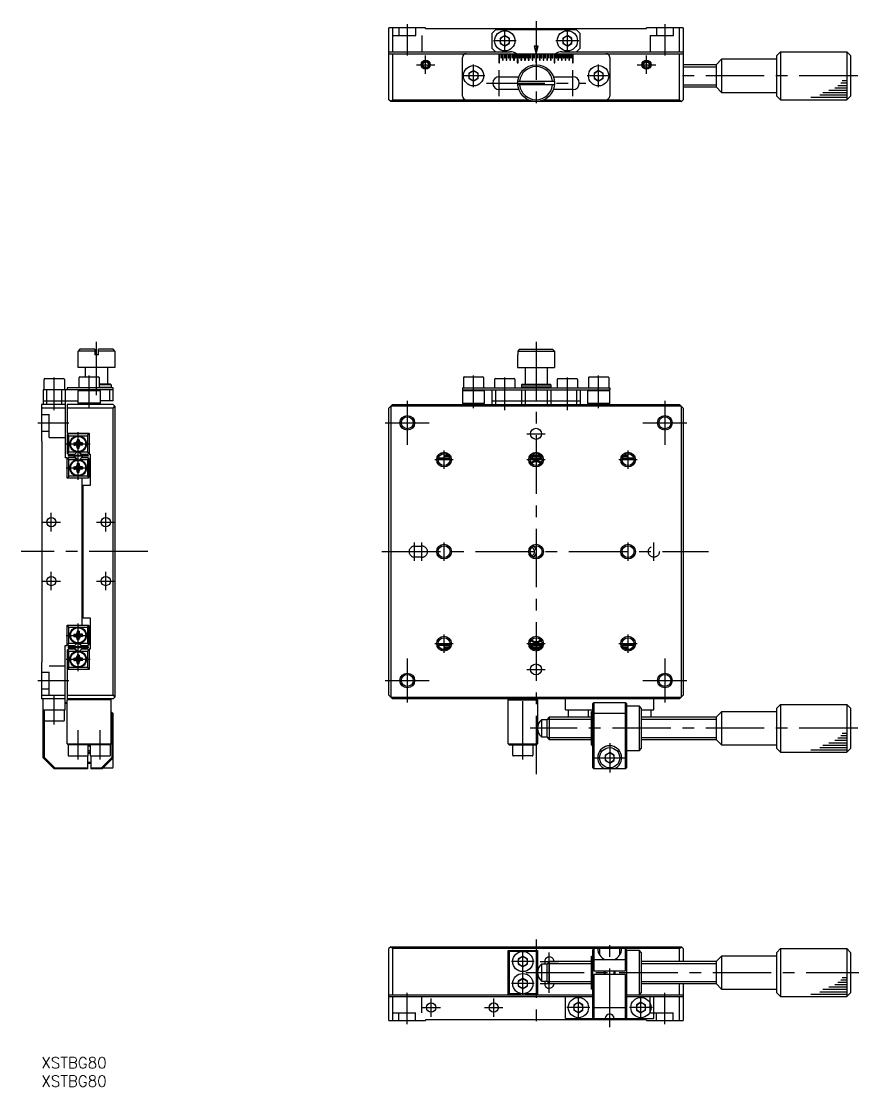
# Model space of a CAD drawing. Extents: x -5 to 456, y -8 to 281.
# Drawn here: x -5.4 to 222.1, y -8 to 281.4 of the extents above; entities that cross this region are included whole.
import ezdxf

# ---------------------------------------------------------------- set-up
doc = ezdxf.new("R2010")
doc.units = 0
doc.header["$LTSCALE"] = 0.5
doc.linetypes.add('CENTER', pattern=[50.8, 31.75, -6.35, 6.35, -6.35])
doc.linetypes.add('DASHED', pattern=[19.05, 12.7, -6.35])
for name, color, linetype in [('MSM_CENTER', 1, 'CENTER'), ('MSM_CONTINUOUS', 7, 'CONTINUOUS'), ('MSM_DASHED', 4, 'DASHED'), ('MSM_NARROW', 5, 'CONTINUOUS'), ('MSM_PART_NUMBER', 7, 'CONTINUOUS')]:
    doc.layers.add(name, color=color, linetype=linetype)
doc.styles.get("Standard").update_dxf_attribs({"font": 'txt.shx', "height": 3, "bigfont": 'bigfont.shx'})

# ---------------------------------------------------------------- blocks, each defined once
blk = doc.blocks.new('*U4')
at = {"layer": 'MSM_PART_NUMBER'}
blk.add_text('XSTBG80', height=3, dxfattribs=at).set_placement((0, -3))
blk = doc.blocks.new('*U5')
at = {"layer": 'MSM_PART_NUMBER'}
blk.add_text('XSTBG80', height=3, dxfattribs=at).set_placement((0, -8))

msp = doc.modelspace()

# ---------------------------------------------------------------- linework, layer by layer
at = {"layer": 'MSM_CENTER'}
for p, q in [((134.41, 281.44), (134.41, 257.64)), ((99.41, 280.64), (99.41, 272.14)), ((125.91, 273.04), (125.91, 279.24)), ((142.91, 273.04), (142.91, 279.24)), ((169.41, 280.64), (169.41, 272.14)), ((129.01, 276.14), (122.81, 276.14)), ((146.01, 276.14), (139.81, 276.14)), ((104.41, 267.14), (104.41, 272.14)), ((164.41, 267.14), (164.41, 272.14)), ((101.91, 269.64), (106.91, 269.64)), ((117.41, 263.54), (117.41, 269.74)), ((151.41, 263.54), (151.41, 269.74)), ((161.91, 269.64), (166.91, 269.64)), ((120.51, 266.64), (114.31, 266.64)), ((124.41, 261.14), (124.41, 268.14)), ((144.41, 261.14), (144.41, 268.14)), ((154.51, 266.64), (148.31, 266.64)), ((221.81, 266.64), (172.41, 266.64)), ((120.91, 264.64), (147.91, 264.64)), ((15, 179.86), (15, 194.36)), ((134.41, 194.36), (134.41, 76.36)), ((3.5, 175.83), (3.5, 184.71)), ((13, 176.33), (13, 185.21)), ((117.41, 176.33), (117.41, 185.21)), ((125.91, 175.83), (125.91, 184.71)), ((142.91, 175.83), (142.91, 184.71)), ((151.41, 176.33), (151.41, 185.21)), ((99.41, 178.36), (99.41, 166.36)), ((169.41, 178.36), (169.41, 166.36)), ((-1, 172.36), (7.5, 172.36)), ((93.41, 172.36), (105.41, 172.36)), ((163.41, 172.36), (175.41, 172.36)), ((10, 156.86), (10, 169.86)), ((131.91, 169.36), (136.91, 169.36)), ((6.75, 166.61), (13.25, 166.61)), ((106.91, 162.36), (111.91, 162.36)), ((109.41, 159.86), (109.41, 164.86)), ((131.91, 162.36), (136.91, 162.36)), ((156.91, 162.36), (161.91, 162.36)), ((159.41, 159.86), (159.41, 164.86)), ((6.75, 160.11), (13.25, 160.11)), ((2.7, 142.86), (2.7, 147.86)), ((17.5, 142.86), (17.5, 147.86)), ((0.2, 145.36), (5.2, 145.36)), ((15, 145.36), (20, 145.36)), ((101.41, 134.86), (101.41, 139.86)), ((103.41, 134.86), (103.41, 139.86)), ((109.41, 134.86), (109.41, 139.86)), ((159.41, 134.86), (159.41, 139.86)), ((166.41, 134.86), (166.41, 139.86)), ((28.9, 137.36), (-5.45, 137.36)), ((92.55, 137.36), (181.26, 137.36)), ((2.7, 126.86), (2.7, 131.86)), ((17.5, 126.86), (17.5, 131.86)), ((0.2, 129.36), (5.2, 129.36)), ((15, 129.36), (20, 129.36)), ((10, 104.86), (10, 117.86)), ((6.75, 114.61), (13.25, 114.61)), ((109.41, 109.86), (109.41, 114.86)), ((159.41, 109.86), (159.41, 114.86)), ((106.91, 112.36), (111.91, 112.36)), ((131.91, 112.36), (136.91, 112.36)), ((156.91, 112.36), (161.91, 112.36)), ((6.75, 108.11), (13.25, 108.11)), ((99.41, 108.36), (99.41, 96.36)), ((169.41, 108.36), (169.41, 96.36)), ((131.91, 105.36), (136.91, 105.36)), ((-1, 102.36), (7.5, 102.36)), ((93.41, 102.36), (105.41, 102.36)), ((163.41, 102.36), (175.41, 102.36)), ((3.5, 90.36), (3.5, 98.36)), ((130.81, 80.86), (130.81, 98.36)), ((10, 80.86), (10, 88.86)), ((16, 80.86), (16, 88.86)), ((221.81, 89.36), (132.81, 89.36)), ((154.41, 85.36), (154.41, 77.36)), ((150.41, 81.36), (158.41, 81.36)), ((134.41, 32), (134.41, 8.2)), ((154.41, 8.2), (154.41, 32)), ((130.81, 16.9), (130.81, 29.1)), ((138.01, 17.5), (138.01, 28.5)), ((133.91, 26), (127.71, 26)), ((135.51, 26), (140.51, 26)), ((131.62, 23), (222.07, 23)), ((99.41, 9), (99.41, 17.5)), ((133.91, 20), (127.71, 20)), ((135.51, 20), (140.51, 20)), ((169.41, 9), (169.41, 17.5)), ((105.91, 11), (105.91, 16)), ((122.91, 11), (122.91, 16)), ((145.91, 10.4), (145.91, 16.6)), ((162.91, 10.4), (162.91, 16.6)), ((103.41, 13.5), (108.41, 13.5)), ((120.41, 13.5), (125.41, 13.5)), ((149.01, 13.5), (142.81, 13.5)), ((166.01, 13.5), (159.81, 13.5))]:
    msp.add_line(p, q, dxfattribs=at)
at = {"layer": 'MSM_CONTINUOUS'}
for p, q in [((104.41, 279.64), (94.41, 279.64)), ((94.41, 260.14), (94.41, 279.64)), ((95.41, 279.64), (95.41, 273.14)), ((104.41, 279.44), (104.41, 279.64)), ((104.41, 279.44), (164.41, 279.44)), ((123.41, 279.14), (122.41, 278.14)), ((122.41, 278.14), (122.41, 274.14)), ((145.41, 279.14), (123.41, 279.14)), ((146.41, 278.14), (145.41, 279.14)), ((146.41, 274.14), (146.41, 278.14)), ((164.41, 279.44), (164.41, 279.64)), ((174.41, 279.64), (164.41, 279.64)), ((173.41, 273.14), (173.41, 279.64)), ((174.41, 279.64), (174.41, 260.14)), ((125.91, 277.58), (124.66, 276.86)), ((124.66, 276.86), (124.66, 275.41)), ((124.66, 275.41), (125.91, 274.69)), ((127.16, 276.86), (125.91, 277.58)), ((125.91, 274.69), (127.16, 275.41)), ((127.16, 275.41), (127.16, 276.86)), ((142.91, 277.58), (141.66, 276.86)), ((141.66, 276.86), (141.66, 275.41)), ((141.66, 275.41), (142.91, 274.69)), ((144.16, 276.86), (142.91, 277.58)), ((142.91, 274.69), (144.16, 275.41)), ((144.16, 275.41), (144.16, 276.86)), ((94.41, 273.14), (127.41, 273.14)), ((94.41, 272.64), (174.41, 272.64)), ((95.41, 272.64), (95.41, 260.14)), ((122.41, 274.14), (123.41, 273.14)), ((124.31, 272.64), (124.31, 270.14)), ((124.51, 270.14), (124.51, 272.64)), ((124.81, 272.64), (124.81, 271.54)), ((125.01, 271.54), (125.01, 272.64)), ((125.31, 272.64), (125.31, 270.84)), ((125.51, 270.84), (125.51, 272.64)), ((125.81, 272.64), (125.81, 271.54)), ((126.01, 271.54), (126.01, 272.64)), ((126.31, 272.64), (126.31, 270.84)), ((126.51, 270.84), (126.51, 272.64)), ((126.81, 272.64), (126.81, 271.54)), ((127.01, 271.54), (127.01, 272.64)), ((127.31, 272.64), (127.31, 270.84)), ((127.51, 270.84), (127.51, 272.64)), ((127.81, 272.64), (127.81, 271.54)), ((128.01, 271.54), (128.01, 272.64)), ((128.31, 272.64), (128.31, 270.84)), ((128.51, 270.84), (128.51, 272.64)), ((128.81, 272.64), (128.81, 271.54)), ((129.01, 271.54), (129.01, 272.64)), ((129.31, 272.64), (129.31, 270.14)), ((129.51, 270.14), (129.51, 272.64)), ((129.81, 272.64), (129.81, 271.54)), ((130.01, 271.54), (130.01, 272.64)), ((130.31, 272.64), (130.31, 270.84)), ((130.51, 270.84), (130.51, 272.64)), ((130.81, 272.64), (130.81, 271.54)), ((131.01, 271.54), (131.01, 272.64)), ((131.31, 272.64), (131.31, 270.84)), ((131.51, 270.84), (131.51, 272.64)), ((131.81, 272.64), (131.81, 271.54)), ((132.01, 271.54), (132.01, 272.64)), ((132.31, 272.64), (132.31, 270.84)), ((132.51, 270.84), (132.51, 272.64)), ((132.81, 272.64), (132.81, 271.54)), ((133.01, 271.54), (133.01, 272.64)), ((133.31, 272.64), (133.31, 270.84)), ((133.51, 270.84), (133.51, 272.64)), ((133.81, 272.64), (133.81, 271.54)), ((134.95, 274.64), (133.87, 274.64)), ((133.87, 274.64), (134.41, 272.64)), ((134.01, 271.54), (134.01, 272.64)), ((134.31, 272.64), (134.31, 270.14)), ((134.41, 272.64), (134.95, 274.64)), ((134.51, 270.14), (134.51, 272.64)), ((134.81, 272.64), (134.81, 271.54)), ((135.01, 271.54), (135.01, 272.64)), ((135.31, 272.64), (135.31, 270.84)), ((135.51, 270.84), (135.51, 272.64)), ((135.81, 272.64), (135.81, 271.54)), ((136.01, 271.54), (136.01, 272.64)), ((136.31, 272.64), (136.31, 270.84)), ((136.51, 270.84), (136.51, 272.64)), ((136.81, 272.64), (136.81, 271.54)), ((137.01, 271.54), (137.01, 272.64)), ((137.31, 272.64), (137.31, 270.84)), ((137.51, 270.84), (137.51, 272.64)), ((137.81, 272.64), (137.81, 271.54)), ((138.01, 271.54), (138.01, 272.64)), ((138.31, 272.64), (138.31, 270.84)), ((138.51, 270.84), (138.51, 272.64)), ((138.81, 272.64), (138.81, 271.54)), ((139.01, 271.54), (139.01, 272.64)), ((139.31, 272.64), (139.31, 270.14)), ((139.51, 270.14), (139.51, 272.64)), ((139.81, 272.64), (139.81, 271.54)), ((140.01, 271.54), (140.01, 272.64)), ((140.31, 272.64), (140.31, 270.84)), ((140.51, 270.84), (140.51, 272.64)), ((140.81, 272.64), (140.81, 271.54)), ((141.01, 271.54), (141.01, 272.64)), ((141.31, 272.64), (141.31, 270.84)), ((141.41, 273.14), (174.41, 273.14)), ((141.51, 270.84), (141.51, 272.64)), ((141.81, 272.64), (141.81, 271.54)), ((142.01, 271.54), (142.01, 272.64)), ((142.31, 272.64), (142.31, 270.84)), ((142.51, 270.84), (142.51, 272.64)), ((142.81, 272.64), (142.81, 271.54)), ((143.01, 271.54), (143.01, 272.64)), ((143.31, 272.64), (143.31, 270.84)), ((143.51, 270.84), (143.51, 272.64)), ((143.81, 272.64), (143.81, 271.54)), ((144.01, 271.54), (144.01, 272.64)), ((144.31, 272.64), (144.31, 270.14)), ((144.51, 270.14), (144.51, 272.64)), ((145.41, 273.14), (146.41, 274.14)), ((173.41, 260.14), (173.41, 272.64)), ((199.81, 272.14), (200.81, 273.14)), ((199.81, 261.14), (199.81, 272.14)), ((200.81, 273.14), (218.81, 273.14)), ((200.81, 273.14), (200.81, 260.14)), ((218.81, 273.14), (219.81, 272.14)), ((218.81, 273.14), (218.81, 260.14)), ((219.81, 272.14), (219.81, 261.14)), ((103.66, 270.07), (104.41, 270.5)), ((103.66, 269.2), (103.66, 270.07)), ((104.41, 268.77), (103.66, 269.2)), ((104.41, 270.5), (105.16, 270.07)), ((105.16, 269.2), (104.41, 268.77)), ((105.16, 270.07), (105.16, 269.2)), ((114.41, 261.14), (114.41, 271.64)), ((124.31, 270.14), (124.51, 270.14)), ((124.81, 271.54), (125.01, 271.54)), ((125.31, 270.84), (125.51, 270.84)), ((125.81, 271.54), (126.01, 271.54)), ((126.31, 270.84), (126.51, 270.84)), ((126.81, 271.54), (127.01, 271.54)), ((127.31, 270.84), (127.51, 270.84)), ((127.81, 271.54), (128.01, 271.54)), ((128.31, 270.84), (128.51, 270.84)), ((128.81, 271.54), (129.01, 271.54)), ((129.31, 270.14), (129.51, 270.14)), ((129.81, 271.54), (130.01, 271.54)), ((130.31, 270.84), (130.51, 270.84)), ((130.81, 271.54), (131.01, 271.54)), ((131.31, 270.84), (131.51, 270.84)), ((131.81, 271.54), (132.01, 271.54)), ((132.31, 270.84), (132.51, 270.84)), ((132.81, 271.54), (133.01, 271.54)), ((133.31, 270.84), (133.51, 270.84)), ((133.81, 271.54), (134.01, 271.54)), ((134.31, 270.14), (134.51, 270.14)), ((134.81, 271.54), (135.01, 271.54)), ((135.31, 270.84), (135.51, 270.84)), ((135.81, 271.54), (136.01, 271.54)), ((136.31, 270.84), (136.51, 270.84)), ((136.81, 271.54), (137.01, 271.54)), ((137.31, 270.84), (137.51, 270.84)), ((137.81, 271.54), (138.01, 271.54)), ((138.31, 270.84), (138.51, 270.84)), ((138.81, 271.54), (139.01, 271.54)), ((139.31, 270.14), (139.51, 270.14)), ((139.81, 271.54), (140.01, 271.54)), ((140.31, 270.84), (140.51, 270.84)), ((140.81, 271.54), (141.01, 271.54)), ((141.31, 270.84), (141.51, 270.84)), ((141.81, 271.54), (142.01, 271.54)), ((142.31, 270.84), (142.51, 270.84)), ((142.81, 271.54), (143.01, 271.54)), ((143.31, 270.84), (143.51, 270.84)), ((143.81, 271.54), (144.01, 271.54)), ((144.31, 270.14), (144.51, 270.14)), ((154.41, 271.64), (154.41, 261.14)), ((163.66, 270.07), (164.41, 270.5)), ((163.66, 269.2), (163.66, 270.07)), ((164.41, 268.77), (163.66, 269.2)), ((164.41, 270.5), (165.16, 270.07)), ((165.16, 269.2), (164.41, 268.77)), ((165.16, 270.07), (165.16, 269.2)), ((183.31, 269.64), (174.41, 269.64)), ((184.81, 271.14), (183.31, 269.64)), ((183.31, 269.64), (183.31, 263.64)), ((199.81, 271.14), (184.81, 271.14)), ((184.81, 271.14), (184.81, 262.14)), ((117.41, 268.08), (116.16, 267.36)), ((116.16, 267.36), (116.16, 265.91)), ((118.66, 267.36), (117.41, 268.08)), ((118.66, 265.91), (118.66, 267.36)), ((124.41, 266.39), (129.73, 266.39)), ((139.09, 266.39), (144.41, 266.39)), ((151.41, 268.08), (150.16, 267.36)), ((150.16, 267.36), (150.16, 265.91)), ((152.66, 267.36), (151.41, 268.08)), ((152.66, 265.91), (152.66, 267.36)), ((116.16, 265.91), (117.41, 265.19)), ((117.41, 265.19), (118.66, 265.91)), ((129.44, 265.14), (139.39, 265.14)), ((139.39, 264.14), (129.44, 264.14)), ((150.16, 265.91), (151.41, 265.19)), ((151.41, 265.19), (152.66, 265.91)), ((174.41, 263.64), (183.31, 263.64)), ((183.31, 263.64), (184.81, 262.14)), ((129.73, 262.89), (124.41, 262.89)), ((144.41, 262.89), (139.09, 262.89)), ((184.81, 262.14), (199.81, 262.14)), ((199.81, 261.14), (200.81, 260.14)), ((218.81, 260.14), (219.81, 261.14)), ((94.91, 259.64), (94.41, 260.14)), ((95.41, 260.14), (94.91, 259.64)), ((173.91, 259.64), (94.91, 259.64)), ((95.41, 260.14), (132.23, 260.14)), ((136.59, 260.14), (173.41, 260.14)), ((173.41, 260.14), (173.91, 259.64)), ((173.91, 259.64), (174.41, 260.14)), ((200.81, 260.14), (218.81, 260.14)), ((10.5, 192.36), (10, 191.86)), ((10, 187.36), (10, 191.86)), ((14.5, 191.86), (10, 191.86)), ((14.5, 192.36), (10.5, 192.36)), ((14.5, 192.36), (14.5, 190.86)), ((19.5, 192.36), (15.5, 192.36)), ((15.5, 190.86), (15.5, 192.36)), ((20, 191.86), (15.5, 191.86)), ((20, 191.86), (19.5, 192.36)), ((20, 191.86), (20, 187.36)), ((129.94, 192.36), (129.44, 191.86)), ((129.44, 191.86), (139.39, 191.86)), ((129.44, 191.86), (129.44, 190.86)), ((129.94, 192.36), (138.89, 192.36)), ((138.89, 192.36), (139.39, 191.86)), ((139.39, 191.86), (139.39, 190.86)), ((15.5, 190.86), (14.5, 190.86)), ((129.41, 190.86), (129.41, 187.36)), ((129.41, 190.86), (129.44, 190.86)), ((139.39, 190.86), (139.41, 190.86)), ((139.41, 190.86), (139.41, 187.36)), ((20, 187.36), (10, 187.36)), ((12, 184.86), (12, 187.36)), ((18, 187.36), (18, 182.86)), ((129.41, 187.36), (139.41, 187.36)), ((131.41, 187.36), (131.41, 182.86)), ((137.41, 187.36), (137.41, 182.86)), ((0.75, 181.36), (0.75, 184.16)), ((0.95, 184.36), (6.05, 184.36)), ((6.25, 184.16), (6.25, 181.36)), ((10.25, 181.86), (10.25, 184.66)), ((10.45, 184.86), (15.55, 184.86)), ((15.75, 184.66), (15.75, 181.86)), ((18.8, 182.86), (15.75, 182.86)), ((19, 182.66), (15.75, 182.66)), ((19, 182.66), (18.8, 182.86)), ((19, 182.66), (19, 182.06)), ((114.66, 184.66), (114.66, 181.86)), ((114.86, 184.86), (119.96, 184.86)), ((120.16, 184.66), (120.16, 181.86)), ((123.16, 184.16), (123.16, 181.86)), ((123.36, 184.36), (128.46, 184.36)), ((128.66, 184.16), (128.66, 181.86)), ((130.41, 182.66), (130.61, 182.86)), ((130.41, 182.66), (130.41, 182.06)), ((130.41, 182.66), (138.41, 182.66)), ((130.61, 182.86), (138.21, 182.86)), ((138.21, 182.86), (138.41, 182.66)), ((138.41, 182.66), (138.41, 182.06)), ((140.16, 184.16), (140.16, 181.86)), ((140.36, 184.36), (145.46, 184.36)), ((145.66, 184.16), (145.66, 181.86)), ((148.66, 184.66), (148.66, 181.86)), ((148.86, 184.86), (153.96, 184.86)), ((154.16, 184.66), (154.16, 181.86)), ((19.5, 181.36), (0.5, 181.36)), ((0.5, 181.36), (0.5, 177.36)), ((1.5, 177.36), (1.5, 181.36)), ((5.5, 181.36), (5.5, 177.36)), ((6.5, 181.36), (6.5, 162.86)), ((19.5, 181.86), (7, 181.86)), ((7, 181.86), (7, 181.36)), ((10, 181.06), (10.3, 181.36)), ((10, 177.66), (10, 181.06)), ((16, 181.06), (10, 181.06)), ((16, 181.06), (15.7, 181.36)), ((15.75, 182.06), (19, 182.06)), ((16, 181.06), (16, 177.66)), ((18.5, 181.36), (18.5, 178.36)), ((18.8, 181.86), (19, 182.06)), ((19.5, 178.36), (19.5, 181.86)), ((114.41, 181.86), (114.41, 181.36)), ((114.41, 181.86), (154.41, 181.86)), ((114.41, 181.36), (154.41, 181.36)), ((114.71, 181.36), (114.41, 181.06)), ((114.41, 181.06), (114.41, 177.66)), ((114.41, 181.06), (114.41, 181.06)), ((120.41, 181.06), (114.41, 181.06)), ((120.41, 181.06), (120.11, 181.36)), ((120.41, 177.66), (120.41, 181.06)), ((122.41, 181.36), (122.41, 177.36)), ((123.41, 181.36), (123.41, 177.36)), ((130.61, 181.86), (130.41, 182.06)), ((138.41, 182.06), (130.41, 182.06)), ((130.41, 181.36), (130.41, 177.36)), ((131.41, 181.36), (131.41, 177.36)), ((137.41, 181.36), (137.41, 177.36)), ((138.21, 181.86), (138.41, 182.06)), ((138.41, 181.36), (138.41, 177.36)), ((145.41, 181.36), (145.41, 177.36)), ((146.41, 181.36), (146.41, 177.36)), ((148.71, 181.36), (148.41, 181.06)), ((148.41, 181.06), (148.41, 177.66)), ((148.41, 181.06), (148.41, 181.06)), ((154.41, 181.06), (148.41, 181.06)), ((154.41, 181.06), (154.11, 181.36)), ((154.41, 181.86), (154.41, 181.36)), ((154.41, 177.66), (154.41, 181.06)), ((0, 177.36), (0, 167.36)), ((6.5, 177.36), (0, 177.36)), ((0.5, 178.36), (10, 178.36)), ((7, 177.36), (7, 169.56)), ((19.5, 177.36), (7, 177.36)), ((16, 177.66), (10, 177.66)), ((10, 177.66), (10.3, 177.36)), ((15.7, 177.36), (16, 177.66)), ((19.5, 178.36), (16, 178.36)), ((19.5, 177.36), (20, 176.86)), ((19.5, 176.36), (20, 176.86)), ((20, 176.86), (20, 97.86)), ((94.41, 176.36), (95.41, 177.36)), ((94.91, 176.86), (94.91, 97.86)), ((173.91, 176.86), (94.91, 176.86)), ((95.41, 177.36), (173.41, 177.36)), ((114.41, 177.66), (120.41, 177.66)), ((114.41, 177.66), (114.71, 177.36)), ((120.11, 177.36), (120.41, 177.66)), ((122.41, 178.36), (146.41, 178.36)), ((148.41, 177.66), (154.41, 177.66)), ((148.41, 177.66), (148.71, 177.36)), ((154.41, 177.66), (154.11, 177.36)), ((173.41, 177.36), (174.41, 176.36)), ((173.91, 97.86), (173.91, 176.86)), ((6.5, 176.36), (0, 176.36)), ((19.5, 176.36), (7, 176.36)), ((19.5, 98.36), (19.5, 176.36)), ((94.41, 98.36), (94.41, 176.36)), ((174.41, 176.36), (174.41, 98.36)), ((7, 169.56), (13, 169.56)), ((7.3, 169.36), (7, 169.06)), ((7, 169.06), (7, 164.16)), ((7.5, 168.86), (7.15, 169.21)), ((12.7, 169.36), (7.3, 169.36)), ((7.5, 164.36), (7.5, 168.86)), ((7.5, 168.86), (12.5, 168.86)), ((9.3, 169.36), (9.1, 169.56)), ((10.9, 169.56), (10.7, 169.36)), ((12.5, 168.86), (12.85, 169.21)), ((12.5, 168.86), (12.5, 164.36)), ((12.7, 169.36), (13, 169.06)), ((13, 169.56), (13, 163.86)), ((0.2, 167.36), (0, 167.36)), ((0.2, 107.36), (0.2, 167.36)), ((8.85, 166.91), (8.85, 166.31)), ((9.06, 166.7), (8.85, 166.91)), ((8.85, 166.91), (9.2, 166.91)), ((9.06, 166.52), (8.85, 166.31)), ((8.85, 166.31), (9.2, 166.31)), ((9.06, 166.7), (9.06, 166.52)), ((9.06, 166.7), (9.41, 166.7)), ((9.06, 166.52), (9.41, 166.52)), ((10.3, 167.76), (9.7, 167.76)), ((9.91, 167.55), (9.7, 167.76)), ((9.7, 167.76), (9.7, 167.41)), ((9.7, 165.46), (9.7, 165.81)), ((9.91, 165.67), (9.7, 165.46)), ((9.7, 165.46), (10.3, 165.46)), ((10.09, 167.55), (9.91, 167.55)), ((9.91, 167.55), (9.91, 167.2)), ((9.91, 165.67), (9.91, 166.02)), ((9.91, 165.67), (10.09, 165.67)), ((10.09, 167.55), (10.3, 167.76)), ((10.09, 167.2), (10.09, 167.55)), ((10.09, 165.67), (10.09, 166.02)), ((10.09, 165.67), (10.3, 165.46)), ((10.3, 167.76), (10.3, 167.41)), ((10.3, 165.46), (10.3, 165.81)), ((10.94, 166.7), (10.59, 166.7)), ((10.94, 166.52), (10.59, 166.52)), ((11.15, 166.91), (10.8, 166.91)), ((11.15, 166.31), (10.8, 166.31)), ((10.94, 166.7), (11.15, 166.91)), ((10.94, 166.52), (10.94, 166.7)), ((10.94, 166.52), (11.15, 166.31)), ((11.15, 166.31), (11.15, 166.91)), ((7, 162.86), (6.5, 162.86)), ((7, 162.86), (6.5, 162.86)), ((7.3, 163.86), (7, 164.16)), ((7, 157.36), (7, 162.86)), ((7.3, 162.86), (7, 162.56)), ((7.15, 164.01), (7.5, 164.36)), ((7.5, 162.36), (7.15, 162.71)), ((7.25, 163.46), (7.25, 163.26)), ((12.75, 163.46), (7.25, 163.46)), ((12.75, 163.26), (7.25, 163.26)), ((7.3, 163.86), (9.08, 163.86)), ((9.08, 162.86), (7.3, 162.86)), ((9.58, 164.36), (7.5, 164.36)), ((7.5, 157.86), (7.5, 162.36)), ((7.5, 162.36), (9.58, 162.36)), ((8.69, 163.47), (9.62, 164.39)), ((8.69, 163.46), (8.69, 163.47)), ((8.7, 163.46), (8.69, 163.47)), ((8.69, 163.26), (8.69, 163.26)), ((8.69, 163.26), (8.7, 163.26)), ((9.62, 162.33), (8.69, 163.26)), ((8.75, 163.26), (9.68, 162.34)), ((9.81, 162.35), (8.9, 163.26)), ((11.1, 163.46), (10.19, 164.37)), ((11.24, 163.46), (10.32, 164.39)), ((10.38, 164.39), (11.31, 163.47)), ((11.31, 163.26), (10.38, 162.33)), ((12.5, 164.36), (10.41, 164.36)), ((10.41, 162.36), (12.5, 162.36)), ((10.91, 163.86), (12.7, 163.86)), ((12.7, 162.86), (10.91, 162.86)), ((11.31, 163.47), (11.3, 163.46)), ((11.3, 163.26), (11.31, 163.26)), ((11.31, 163.47), (11.31, 163.46)), ((11.31, 163.26), (11.31, 163.26)), ((12.5, 164.36), (12.85, 164.01)), ((12.85, 162.71), (12.5, 162.36)), ((12.5, 162.36), (12.5, 157.86)), ((13, 164.16), (12.7, 163.86)), ((12.7, 162.86), (13, 162.56)), ((12.75, 163.46), (12.75, 163.26)), ((13, 163.86), (13.3, 163.86)), ((13, 163.86), (13.3, 163.86)), ((13, 157.66), (13, 162.56)), ((13.3, 163.86), (13.3, 155.34)), ((111.02, 162.56), (107.8, 162.56)), ((107.87, 162.86), (110.95, 162.86)), ((110.03, 163.86), (108.8, 163.86)), ((109.61, 163.46), (110.6, 163.46)), ((109.61, 163.46), (109.61, 163.26)), ((109.61, 163.26), (110.76, 163.26)), ((136.02, 162.56), (132.8, 162.56)), ((132.87, 162.86), (135.95, 162.86)), ((133.06, 163.26), (135.76, 163.26)), ((133.22, 163.46), (135.6, 163.46)), ((133.41, 163.46), (133.41, 163.64)), ((133.41, 162.86), (133.41, 163.26)), ((135.03, 163.86), (133.8, 163.86)), ((135.41, 163.64), (135.41, 163.46)), ((135.41, 163.26), (135.41, 162.86)), ((161.02, 162.56), (157.8, 162.56)), ((157.87, 162.86), (160.95, 162.86)), ((158.06, 163.26), (159.21, 163.26)), ((158.22, 163.46), (159.21, 163.46)), ((160.03, 163.86), (158.8, 163.86)), ((159.21, 163.46), (159.21, 163.26)), ((8.85, 160.41), (8.85, 159.81)), ((9.06, 160.2), (8.85, 160.41)), ((8.85, 160.41), (9.2, 160.41)), ((9.06, 160.02), (8.85, 159.81)), ((8.85, 159.81), (9.2, 159.81)), ((9.06, 160.2), (9.06, 160.02)), ((9.06, 160.2), (9.41, 160.2)), ((9.06, 160.02), (9.41, 160.02)), ((10.3, 161.26), (9.7, 161.26)), ((9.91, 161.05), (9.7, 161.26)), ((9.7, 161.26), (9.7, 160.91)), ((9.7, 158.96), (9.7, 159.31)), ((10.09, 161.05), (9.91, 161.05)), ((9.91, 161.05), (9.91, 160.7)), ((9.91, 159.17), (9.91, 159.52)), ((10.09, 161.05), (10.3, 161.26)), ((10.09, 160.7), (10.09, 161.05)), ((10.09, 159.17), (10.09, 159.52)), ((10.3, 161.26), (10.3, 160.91)), ((10.3, 158.96), (10.3, 159.31)), ((10.94, 160.2), (10.59, 160.2)), ((10.94, 160.02), (10.59, 160.02)), ((11.15, 160.41), (10.8, 160.41)), ((11.15, 159.81), (10.8, 159.81)), ((10.94, 160.2), (11.15, 160.41)), ((10.94, 160.02), (10.94, 160.2)), ((10.94, 160.02), (11.15, 159.81)), ((11.15, 159.81), (11.15, 160.41)), ((7.3, 157.36), (7, 157.66)), ((12.7, 157.36), (7, 157.36)), ((7.5, 157.86), (7.15, 157.51)), ((12.5, 157.86), (7.5, 157.86)), ((9.91, 159.17), (9.7, 158.96)), ((9.7, 158.96), (10.3, 158.96)), ((9.91, 159.17), (10.09, 159.17)), ((10.09, 159.17), (10.3, 158.96)), ((11, 157.36), (11, 117.36)), ((12.5, 157.86), (12.85, 157.51)), ((13, 157.66), (12.7, 157.36)), ((11.3, 155.34), (11.3, 119.39)), ((13.3, 155.34), (11.3, 155.34)), ((11.3, 138.86), (11, 138.86)), ((11, 135.86), (11.3, 135.86)), ((11.3, 119.39), (13.3, 119.39)), ((13.3, 119.39), (13.3, 110.86)), ((7, 117.36), (12.7, 117.36)), ((7, 111.86), (7, 117.36)), ((7.3, 117.36), (7, 117.06)), ((7.5, 116.86), (7.15, 117.21)), ((7.5, 112.36), (7.5, 116.86)), ((7.5, 116.86), (12.5, 116.86)), ((12.5, 116.86), (12.85, 117.21)), ((12.5, 116.86), (12.5, 112.36)), ((12.7, 117.36), (13, 117.06)), ((13, 112.16), (13, 117.06)), ((8.85, 114.91), (8.85, 114.31)), ((9.06, 114.7), (8.85, 114.91)), ((8.85, 114.91), (9.2, 114.91)), ((9.06, 114.52), (8.85, 114.31)), ((8.85, 114.31), (9.2, 114.31)), ((9.06, 114.7), (9.06, 114.52)), ((9.06, 114.7), (9.41, 114.7)), ((9.06, 114.52), (9.41, 114.52)), ((10.3, 115.76), (9.7, 115.76)), ((9.91, 115.55), (9.7, 115.76)), ((9.7, 115.76), (9.7, 115.41)), ((9.7, 113.46), (9.7, 113.81)), ((9.91, 113.67), (9.7, 113.46)), ((9.7, 113.46), (10.3, 113.46)), ((10.09, 115.55), (9.91, 115.55)), ((9.91, 115.55), (9.91, 115.2)), ((9.91, 113.67), (9.91, 114.02)), ((9.91, 113.67), (10.09, 113.67)), ((10.09, 115.55), (10.3, 115.76)), ((10.09, 115.2), (10.09, 115.55)), ((10.09, 113.67), (10.09, 114.02)), ((10.09, 113.67), (10.3, 113.46)), ((10.3, 115.76), (10.3, 115.41)), ((10.3, 113.46), (10.3, 113.81)), ((10.94, 114.7), (10.59, 114.7)), ((10.94, 114.52), (10.59, 114.52)), ((11.15, 114.91), (10.8, 114.91)), ((11.15, 114.31), (10.8, 114.31)), ((10.94, 114.7), (11.15, 114.91)), ((10.94, 114.52), (10.94, 114.7)), ((10.94, 114.52), (11.15, 114.31)), ((11.15, 114.31), (11.15, 114.91)), ((6.5, 111.86), (7, 111.86)), ((6.5, 94.36), (6.5, 111.86)), ((6.5, 111.86), (7, 111.86)), ((7.3, 111.86), (7, 112.16)), ((7.3, 110.86), (7, 110.56)), ((7, 110.56), (7, 105.66)), ((7.15, 112.01), (7.5, 112.36)), ((7.5, 110.36), (7.15, 110.71)), ((7.25, 111.46), (7.25, 111.26)), ((12.75, 111.46), (7.25, 111.46)), ((12.75, 111.26), (7.25, 111.26)), ((7.3, 111.86), (9.08, 111.86)), ((9.08, 110.86), (7.3, 110.86)), ((9.58, 112.36), (7.5, 112.36)), ((7.5, 110.36), (9.58, 110.36)), ((7.5, 105.86), (7.5, 110.36)), ((8.69, 111.47), (9.62, 112.39)), ((8.69, 111.46), (8.69, 111.47)), ((8.7, 111.46), (8.69, 111.47)), ((8.69, 111.26), (8.69, 111.26)), ((8.69, 111.26), (8.7, 111.26)), ((9.62, 110.33), (8.69, 111.26)), ((8.76, 111.26), (9.68, 110.34)), ((9.81, 110.35), (8.9, 111.26)), ((11.1, 111.46), (10.19, 112.37)), ((11.25, 111.46), (10.32, 112.39)), ((10.38, 112.39), (11.31, 111.47)), ((11.31, 111.26), (10.38, 110.33)), ((12.5, 112.36), (10.41, 112.36)), ((10.41, 110.36), (12.5, 110.36)), ((10.91, 111.86), (12.7, 111.86)), ((12.7, 110.86), (10.91, 110.86)), ((11.31, 111.47), (11.3, 111.46)), ((11.3, 111.26), (11.31, 111.26)), ((11.31, 111.47), (11.31, 111.46)), ((11.31, 111.26), (11.31, 111.26)), ((12.5, 112.36), (12.85, 112.01)), ((12.85, 110.71), (12.5, 110.36)), ((12.5, 110.36), (12.5, 105.86)), ((13, 112.16), (12.7, 111.86)), ((12.7, 110.86), (13, 110.56)), ((12.75, 111.46), (12.75, 111.26)), ((13, 110.86), (13, 105.36)), ((13.3, 110.86), (13, 110.86)), ((13.3, 110.86), (13, 110.86)), ((107.8, 112.16), (111.02, 112.16)), ((110.95, 111.86), (107.87, 111.86)), ((108.8, 110.86), (110.03, 110.86)), ((109.61, 111.46), (110.76, 111.46)), ((109.61, 111.46), (109.61, 111.26)), ((109.61, 111.26), (110.6, 111.26)), ((132.8, 112.16), (136.02, 112.16)), ((135.95, 111.86), (132.87, 111.86)), ((133.06, 111.46), (135.76, 111.46)), ((133.22, 111.26), (135.6, 111.26)), ((133.41, 111.46), (133.41, 111.86)), ((133.41, 111.09), (133.41, 111.26)), ((133.8, 110.86), (135.03, 110.86)), ((135.41, 111.86), (135.41, 111.46)), ((135.41, 111.26), (135.41, 111.09)), ((157.8, 112.16), (161.02, 112.16)), ((160.98, 111.86), (157.87, 111.86)), ((158.06, 111.46), (159.21, 111.46)), ((158.22, 111.26), (159.21, 111.26)), ((158.8, 110.86), (160.03, 110.86)), ((159.21, 111.46), (159.21, 111.26)), ((0, 107.36), (0, 97.36)), ((0.2, 107.36), (0, 107.36)), ((8.85, 108.41), (8.85, 107.81)), ((9.06, 108.2), (8.85, 108.41)), ((8.85, 108.41), (9.2, 108.41)), ((9.06, 108.02), (8.85, 107.81)), ((8.85, 107.81), (9.2, 107.81)), ((9.06, 108.2), (9.06, 108.02)), ((9.06, 108.2), (9.41, 108.2)), ((9.06, 108.02), (9.41, 108.02)), ((10.3, 109.26), (9.7, 109.26)), ((9.91, 109.05), (9.7, 109.26)), ((9.7, 109.26), (9.7, 108.91)), ((9.7, 106.96), (9.7, 107.31)), ((9.91, 107.17), (9.7, 106.96)), ((10.09, 109.05), (9.91, 109.05)), ((9.91, 109.05), (9.91, 108.7)), ((9.91, 107.17), (9.91, 107.52)), ((9.91, 107.17), (10.09, 107.17)), ((10.09, 109.05), (10.3, 109.26)), ((10.09, 108.7), (10.09, 109.05)), ((10.09, 107.17), (10.09, 107.52)), ((10.09, 107.17), (10.3, 106.96)), ((10.3, 109.26), (10.3, 108.91)), ((10.3, 106.96), (10.3, 107.31)), ((10.94, 108.2), (10.59, 108.2)), ((10.94, 108.02), (10.59, 108.02)), ((11.15, 108.41), (10.8, 108.41)), ((11.15, 107.81), (10.8, 107.81)), ((10.94, 108.2), (11.15, 108.41)), ((10.94, 108.02), (10.94, 108.2)), ((10.94, 108.02), (11.15, 107.81)), ((11.15, 107.81), (11.15, 108.41)), ((7.3, 105.36), (7, 105.66)), ((13, 105.36), (7, 105.36)), ((7, 105.36), (7, 97.36)), ((7.5, 105.86), (7.15, 105.51)), ((12.5, 105.86), (7.5, 105.86)), ((9.7, 106.96), (10.3, 106.96)), ((12.5, 105.86), (12.85, 105.51)), ((13, 105.66), (12.7, 105.36)), ((0, 98.36), (6.5, 98.36)), ((6.5, 97.36), (0, 97.36)), ((0.5, 81.36), (0.5, 97.36)), ((6.5, 96.36), (7, 96.36)), ((7, 96.06), (6.5, 96.06)), ((7, 98.36), (19.5, 98.36)), ((19.5, 97.36), (7, 97.36)), ((7, 97.06), (7.3, 97.36)), ((19, 97.06), (7, 97.06)), ((7, 85.16), (7, 97.06)), ((18.7, 97.36), (19, 97.06)), ((19, 85.16), (19, 97.06)), ((19.5, 98.36), (20, 97.86)), ((19.5, 97.36), (20, 97.86)), ((95.41, 97.36), (94.41, 98.36)), ((94.91, 97.86), (173.91, 97.86)), ((173.41, 97.36), (95.41, 97.36)), ((127.11, 97.36), (126.81, 97.06)), ((126.81, 85.16), (126.81, 97.06)), ((126.81, 97.06), (134.81, 97.06)), ((134.51, 97.36), (134.81, 97.06)), ((134.81, 97.06), (134.81, 85.16)), ((142.41, 94.36), (142.41, 97.36)), ((150.11, 96.36), (149.81, 96.06)), ((149.81, 78.66), (149.81, 96.06)), ((150.11, 96.36), (150.11, 78.36)), ((150.11, 96.36), (158.71, 96.36)), ((158.71, 78.36), (158.71, 96.36)), ((158.71, 96.36), (159.01, 96.06)), ((159.01, 96.06), (159.01, 78.66)), ((166.41, 94.36), (166.41, 97.36)), ((173.41, 97.36), (174.41, 98.36)), ((199.81, 94.86), (200.81, 95.86)), ((200.81, 95.86), (218.81, 95.86)), ((200.81, 95.86), (200.81, 82.86)), ((218.81, 95.86), (219.81, 94.86)), ((218.81, 95.86), (218.81, 82.86)), ((0.5, 94.36), (6.5, 94.36)), ((0.75, 94.36), (0.75, 91.56)), ((6.25, 91.56), (6.25, 94.36)), ((19, 93.86), (19.5, 93.36)), ((19.2, 93.24), (19, 93.44)), ((19.5, 93.36), (19.2, 93.24)), ((19.2, 81.49), (19.2, 93.24)), ((19.5, 78.81), (19.5, 93.36)), ((142.41, 94.36), (149.81, 94.36)), ((143.16, 94.36), (143.16, 92.36)), ((148.66, 92.36), (148.66, 94.36)), ((149.51, 93.81), (149.81, 94.11)), ((149.51, 84.91), (149.51, 93.81)), ((150.11, 93.36), (149.81, 93.24)), ((158.71, 93.36), (150.11, 93.36)), ((159.01, 93.24), (158.71, 93.36)), ((162.51, 95.36), (159.01, 95.36)), ((163.01, 94.86), (162.51, 95.36)), ((162.51, 83.36), (162.51, 95.36)), ((163.01, 94.86), (163.01, 83.86)), ((163.01, 94.36), (166.41, 94.36)), ((165.66, 92.36), (165.66, 94.36)), ((184.81, 93.86), (183.31, 92.36)), ((199.81, 93.86), (184.81, 93.86)), ((184.81, 93.86), (184.81, 84.86)), ((199.81, 83.86), (199.81, 94.86)), ((219.81, 94.86), (219.81, 83.86)), ((0.8, 91.43), (0.8, 81.49)), ((0.95, 91.36), (6.05, 91.36)), ((137.31, 91.66), (135.88, 91.66)), ((135.88, 91.66), (135.88, 87.06)), ((138.01, 92.36), (137.31, 91.66)), ((137.31, 91.66), (137.31, 87.06)), ((149.51, 92.36), (138.01, 92.36)), ((138.01, 92.36), (138.01, 86.36)), ((149.81, 91.38), (149.51, 90.51)), ((183.31, 92.36), (163.01, 92.36)), ((183.31, 92.36), (183.31, 86.36)), ((135.88, 87.06), (137.31, 87.06)), ((137.31, 87.06), (138.01, 86.36)), ((149.51, 88.22), (149.81, 87.34)), ((7, 85.16), (19, 85.16)), ((7.3, 84.86), (7, 85.16)), ((7.25, 84.86), (7.25, 82.06)), ((18.75, 84.86), (7.25, 84.86)), ((12.75, 82.06), (12.75, 84.86)), ((13.25, 84.86), (13.25, 82.06)), ((18.7, 84.86), (19, 85.16)), ((18.75, 82.06), (18.75, 84.86)), ((126.81, 85.16), (134.81, 85.16)), ((127.11, 84.86), (126.81, 85.16)), ((127.11, 84.86), (134.51, 84.86)), ((128.06, 82.06), (128.06, 84.86)), ((133.56, 84.86), (133.56, 82.06)), ((134.51, 84.86), (134.81, 85.16)), ((138.01, 86.36), (149.51, 86.36)), ((149.51, 84.91), (149.81, 84.61)), ((163.01, 86.36), (183.31, 86.36)), ((183.31, 86.36), (184.81, 84.86)), ((184.81, 84.86), (199.81, 84.86)), ((0.5, 81.36), (0.8, 81.49)), ((3.5, 78.36), (0.5, 81.36)), ((0.8, 81.49), (3.62, 78.66)), ((7.45, 81.86), (12.55, 81.86)), ((12.5, 81.86), (12.5, 78.66)), ((13.45, 81.86), (18.55, 81.86)), ((13.5, 78.66), (13.5, 81.86)), ((16.38, 78.66), (19.2, 81.49)), ((19.5, 81.36), (16.5, 78.36)), ((19.5, 81.36), (19.2, 81.49)), ((133.36, 81.86), (128.26, 81.86)), ((150.11, 81.36), (149.81, 81.49)), ((150.11, 81.36), (151.16, 81.36)), ((154.41, 82.81), (153.16, 82.08)), ((153.16, 82.08), (153.16, 80.64)), ((155.66, 82.08), (154.41, 82.81)), ((155.66, 80.64), (155.66, 82.08)), ((157.66, 81.36), (158.71, 81.36)), ((159.01, 81.49), (158.71, 81.36)), ((159.01, 83.36), (162.51, 83.36)), ((162.51, 83.36), (163.01, 83.86)), ((199.81, 83.86), (200.81, 82.86)), ((200.81, 82.86), (218.81, 82.86)), ((218.81, 82.86), (219.81, 83.86)), ((3.5, 78.36), (3.62, 78.66)), ((12.5, 78.36), (3.5, 78.36)), ((3.62, 78.66), (12.5, 78.66)), ((12.5, 79.86), (13.5, 79.86)), ((12.5, 78.66), (12.5, 78.36)), ((13.5, 78.66), (16.38, 78.66)), ((13.5, 78.36), (13.5, 78.66)), ((16.5, 78.36), (13.5, 78.36)), ((16.5, 78.36), (16.38, 78.66)), ((16.75, 78.61), (19.3, 78.61)), ((150.11, 78.36), (149.81, 78.66)), ((158.71, 78.36), (150.11, 78.36)), ((153.16, 80.64), (154.41, 79.92)), ((154.41, 79.92), (155.66, 80.64)), ((158.71, 78.36), (159.01, 78.66)), ((94.91, 30), (94.41, 29.5)), ((94.41, 10), (94.41, 29.5)), ((94.91, 30), (173.91, 30)), ((95.41, 29.5), (94.91, 30)), ((95.41, 29.5), (95.41, 17)), ((173.41, 29.5), (95.41, 29.5)), ((126.81, 17), (126.81, 29)), ((127.11, 28.7), (126.81, 29)), ((126.81, 29), (134.81, 29)), ((134.51, 28.7), (134.81, 29)), ((134.81, 29), (134.81, 17)), ((150.11, 29.5), (149.81, 29.2)), ((149.81, 10.8), (149.81, 29.2)), ((150.11, 29.5), (150.11, 23.5)), ((151.66, 29.3), (151.66, 27.77)), ((157.16, 27.77), (157.16, 29.3)), ((158.71, 23.5), (158.71, 29.5)), ((159.01, 29.2), (158.71, 29.5)), ((159.01, 29.2), (159.01, 10.8)), ((162.51, 29), (159.01, 29)), ((163.01, 28.5), (162.51, 29)), ((162.51, 17), (162.51, 29)), ((173.41, 29.5), (173.91, 30)), ((173.41, 26), (173.41, 29.5)), ((173.91, 30), (174.41, 29.5)), ((174.41, 29.5), (174.41, 26)), ((199.81, 28.5), (200.81, 29.5)), ((200.81, 29.5), (218.81, 29.5)), ((200.81, 29.5), (200.81, 16.5)), ((218.81, 29.5), (219.81, 28.5)), ((218.81, 29.5), (218.81, 16.5)), ((127.11, 28.7), (127.11, 17.3)), ((130.29, 28.7), (127.11, 28.7)), ((130.81, 27.44), (129.56, 26.72)), ((129.56, 26.72), (129.56, 25.28)), ((132.06, 26.72), (130.81, 27.44)), ((134.51, 28.7), (131.33, 28.7)), ((132.06, 25.28), (132.06, 26.72)), ((134.51, 17.3), (134.51, 28.7)), ((149.51, 18.55), (149.51, 27.45)), ((149.51, 27.45), (149.81, 27.45)), ((150.11, 26.5), (149.81, 26.38)), ((158.71, 26.5), (150.11, 26.5)), ((159.01, 26.38), (158.71, 26.5)), ((163.01, 28.5), (163.01, 17.5)), ((184.81, 27.5), (183.31, 26)), ((199.81, 27.5), (184.81, 27.5)), ((184.81, 27.5), (184.81, 18.5)), ((199.81, 17.5), (199.81, 28.5)), ((219.81, 28.5), (219.81, 17.5)), ((129.56, 25.28), (130.81, 24.56)), ((130.81, 24.56), (132.06, 25.28)), ((137.31, 25.3), (135.88, 25.3)), ((135.88, 25.3), (135.88, 20.7)), ((138.01, 26), (137.31, 25.3)), ((137.31, 25.3), (137.31, 20.7)), ((149.51, 26), (138.01, 26)), ((138.01, 26), (138.01, 20)), ((150.11, 23.5), (158.71, 23.5)), ((152.91, 23.5), (152.91, 22.5)), ((155.91, 22.5), (155.91, 23.5)), ((183.31, 26), (163.01, 26)), ((183.31, 26), (183.31, 20)), ((130.81, 21.44), (129.56, 20.72)), ((129.56, 20.72), (129.56, 19.28)), ((132.06, 20.72), (130.81, 21.44)), ((132.06, 19.28), (132.06, 20.72)), ((135.88, 20.7), (137.31, 20.7)), ((137.31, 20.7), (138.01, 20)), ((150.11, 22.5), (150.11, 10.5)), ((158.71, 22.5), (150.11, 22.5)), ((158.71, 10.5), (158.71, 22.5)), ((129.56, 19.28), (130.81, 18.56)), ((130.81, 18.56), (132.06, 19.28)), ((138.01, 20), (149.51, 20)), ((149.51, 18.55), (149.81, 18.25)), ((162.51, 17), (163.01, 17.5)), ((163.01, 20), (183.31, 20)), ((173.41, 17), (173.41, 20)), ((174.41, 20), (174.41, 10)), ((183.31, 20), (184.81, 18.5)), ((184.81, 18.5), (199.81, 18.5)), ((199.81, 17.5), (200.81, 16.5)), ((218.81, 16.5), (219.81, 17.5)), ((94.41, 17), (149.81, 17)), ((94.41, 16.5), (149.81, 16.5)), ((95.41, 16.5), (95.41, 10)), ((126.81, 17), (127.11, 17.3)), ((127.11, 17.3), (130.29, 17.3)), ((131.33, 17.3), (134.51, 17.3)), ((134.81, 17), (134.51, 17.3)), ((142.41, 10.5), (142.41, 16.5)), ((145.91, 14.94), (144.66, 14.22)), ((147.16, 14.22), (145.91, 14.94)), ((159.01, 17), (162.51, 17)), ((159.01, 17), (174.41, 17)), ((159.01, 16.5), (174.41, 16.5)), ((162.91, 14.94), (161.66, 14.22)), ((164.16, 14.22), (162.91, 14.94)), ((166.41, 10.5), (166.41, 16.5)), ((173.41, 10), (173.41, 16.5)), ((200.81, 16.5), (218.81, 16.5)), ((144.66, 14.22), (144.66, 12.78)), ((144.66, 12.78), (145.91, 12.06)), ((145.91, 12.06), (147.16, 12.78)), ((147.16, 12.78), (147.16, 14.22)), ((150.11, 13.5), (149.81, 13.62)), ((150.11, 13.5), (158.71, 13.5)), ((159.01, 13.62), (158.71, 13.5)), ((161.66, 14.22), (161.66, 12.78)), ((161.66, 12.78), (162.91, 12.06)), ((162.91, 12.06), (164.16, 12.78)), ((164.16, 12.78), (164.16, 14.22)), ((94.41, 10), (104.41, 10)), ((104.41, 10.2), (104.41, 10)), ((164.41, 10.2), (104.41, 10.2)), ((142.41, 10.5), (166.41, 10.5)), ((150.11, 10.5), (149.81, 10.8)), ((159.01, 10.8), (158.71, 10.5)), ((164.41, 10.2), (164.41, 10)), ((164.41, 10), (174.41, 10))]:
    msp.add_line(p, q, dxfattribs=at)
for centre, radius in [((125.91, 276.14), 2.75), ((142.91, 276.14), 2.75), ((125.91, 276.14), 1.25), ((142.91, 276.14), 1.25), ((104.41, 269.64), 1.25), ((104.41, 269.64), 1.07), ((104.41, 269.64), 0.75), ((117.41, 266.64), 2.75), ((134.41, 264.64), 5), ((151.41, 266.64), 2.75), ((164.41, 269.64), 1.25), ((164.41, 269.64), 1.07), ((164.41, 269.64), 0.75), ((117.41, 266.64), 1.25), ((151.41, 266.64), 1.25), ((99.41, 172.36), 1.62), ((169.41, 172.36), 1.62), ((134.41, 169.36), 1.5), ((10, 166.61), 2.25), ((10, 166.61), 2.05), ((10, 160.11), 2.25), ((10, 160.11), 2.05), ((109.41, 162.36), 1.62), ((134.41, 162.36), 1.62), ((159.41, 162.36), 1.62), ((2.7, 145.36), 1.25), ((17.5, 145.36), 1.25), ((109.41, 137.36), 1.62), ((134.41, 137.36), 1.62), ((159.41, 137.36), 1.62), ((2.7, 129.36), 1.25), ((17.5, 129.36), 1.25), ((10, 114.61), 2.25), ((10, 114.61), 2.05), ((109.41, 112.36), 1.62), ((134.41, 112.36), 1.62), ((159.41, 112.36), 1.62), ((10, 108.11), 2.25), ((10, 108.11), 2.05), ((134.41, 105.36), 1.5), ((99.41, 102.36), 1.62), ((169.41, 102.36), 1.62), ((154.41, 81.36), 2.75), ((154.41, 81.36), 1.25), ((130.81, 26), 2.75), ((130.81, 26), 1.25), ((130.81, 20), 2.75), ((130.81, 20), 1.25), ((105.91, 13.5), 1.25), ((122.91, 13.5), 1.25), ((145.91, 13.5), 2.75), ((145.91, 13.5), 1.25), ((162.91, 13.5), 2.75), ((162.91, 13.5), 1.25)]:
    msp.add_circle(centre, radius, dxfattribs=at)
for centre, radius, start, end in [((115.41, 271.64), 1, 90, 180), ((127.41, 270.14), 3, 56.4427, 90), ((141.41, 270.14), 3, 89.9829, 123.5573), ((153.41, 271.64), 1, 0, 90), ((124.41, 264.64), 1.75, 90, 270), ((134.41, 264.64), 4.5, 6.3794, 173.6206), ((144.41, 264.64), 1.75, 270, 90), ((134.41, 264.64), 4.5, 186.3794, 353.6206), ((115.41, 261.14), 1, 179.9713, 270), ((153.41, 261.14), 1, 270, 0), ((0.95, 184.16), 0.2, 90, 180), ((6.05, 184.16), 0.2, 0, 90), ((10.45, 184.66), 0.2, 90, 180), ((15.55, 184.66), 0.2, 0, 90), ((114.86, 184.66), 0.2, 90, 180), ((119.96, 184.66), 0.2, 0, 90), ((123.36, 184.16), 0.2, 90, 180), ((128.46, 184.16), 0.2, 0, 90), ((140.36, 184.16), 0.2, 90, 180), ((145.46, 184.16), 0.2, 0, 90), ((148.86, 184.66), 0.2, 90, 180), ((153.96, 184.66), 0.2, 0, 90), ((9.2, 167.41), 0.5, 270, 0), ((9.2, 165.81), 0.5, 0, 90), ((9.41, 167.2), 0.5, 270, 0), ((9.41, 166.02), 0.5, 0, 90), ((10.59, 167.2), 0.5, 179.9999, 270), ((10.59, 166.02), 0.5, 90, 180), ((10.8, 167.41), 0.5, 180, 270), ((10.8, 165.81), 0.5, 90, 180), ((136.08, 162.7), 0.678, 123.3896, 165.7649), ((136.15, 162.6), 0.663, 120.4316, 156.4109), ((9.2, 160.91), 0.5, 270, 0), ((9.2, 159.31), 0.5, 0, 90), ((9.41, 160.7), 0.5, 270, 0), ((9.41, 159.52), 0.5, 0, 90), ((10.59, 160.7), 0.5, 179.9999, 270), ((10.59, 159.52), 0.5, 90, 180), ((10.8, 160.91), 0.5, 180, 270), ((10.8, 159.31), 0.5, 90, 180), ((134.41, 159.86), 2.2, 50.2709, 129.7291), ((134.41, 159.86), 1.9, 49.5482, 130.4518), ((132.76, 137.36), 1.25, 293.6897, 66.3103), ((132.76, 137.36), 1.75, 303.1429, 56.8571), ((9.2, 115.41), 0.5, 270, 0), ((9.2, 113.81), 0.5, 0, 90), ((9.41, 115.2), 0.5, 270, 0), ((9.41, 114.02), 0.5, 0, 90), ((10.59, 115.2), 0.5, 179.9999, 270), ((10.59, 114.02), 0.5, 90, 180), ((10.8, 115.41), 0.5, 180, 270), ((10.8, 113.81), 0.5, 90, 180), ((134.41, 114.86), 2.2, 230.2709, 309.7291), ((134.41, 114.86), 1.9, 229.5482, 310.4518), ((132.67, 112.13), 0.663, 300.4317, 336.4109), ((132.74, 112.03), 0.678, 303.3896, 345.7648), ((9.2, 108.91), 0.5, 270, 0), ((9.2, 107.31), 0.5, 0, 90), ((9.41, 108.7), 0.5, 270, 0), ((9.41, 107.52), 0.5, 0, 90), ((10.59, 108.7), 0.5, 179.9999, 270), ((10.59, 107.52), 0.5, 90, 180), ((10.8, 108.91), 0.5, 180, 270), ((10.8, 107.31), 0.5, 90, 180), ((0.95, 91.56), 0.2, 180, 270), ((6.05, 91.56), 0.2, 270, 0), ((137.81, 89.36), 3, 129.9445, 230.0555), ((13, 89.36), 4.75, 266.983, 273.017), ((154.41, 81.36), 3.25, 292.6198, 247.3802), ((7.45, 82.06), 0.2, 180, 270), ((12.55, 82.06), 0.2, 270, 0), ((13, 89.36), 6, 267.612, 272.388), ((13, 89.36), 6.5, 267.7958, 272.2042), ((13.45, 82.06), 0.2, 180, 270), ((18.55, 82.06), 0.2, 270, 0), ((128.26, 82.06), 0.2, 180, 270), ((133.36, 82.06), 0.2, 270, 0), ((19.3, 78.81), 0.2, 270, 0), ((154.41, 29.5), 3.25, 180, 247.3801), ((151.86, 29.3), 0.2, 90, 180), ((154.41, 29.5), 3.25, 292.6199, 0), ((156.96, 29.3), 0.2, 0, 90), ((138.01, 26), 1.25, 0, 214.0558), ((137.81, 23), 3, 129.9445, 230.0555), ((138.01, 20), 1.25, 145.9442, 0), ((154.41, 10.5), 1.25, 0, 180)]:
    msp.add_arc(centre, radius, start, end, dxfattribs=at)
at = {"layer": 'MSM_DASHED'}
for p, q in [((97.16, 279.64), (97.16, 277.54)), ((101.66, 279.64), (101.66, 277.54)), ((167.16, 279.64), (167.16, 277.54)), ((171.66, 279.64), (171.66, 277.54)), ((95.41, 277.54), (103.41, 277.54)), ((103.41, 277.54), (103.41, 273.14)), ((165.41, 277.54), (165.41, 273.14)), ((165.41, 277.54), (173.41, 277.54)), ((0, 174.61), (2.1, 174.61)), ((2.1, 168.36), (2.1, 176.36)), ((0, 170.11), (2.1, 170.11)), ((2.1, 168.36), (6.5, 168.36)), ((101.41, 138.86), (103.41, 138.86)), ((103.41, 135.86), (101.41, 135.86)), ((0, 104.61), (2.1, 104.61)), ((2.1, 106.36), (6.5, 106.36)), ((2.1, 98.36), (2.1, 106.36)), ((0, 100.11), (2.1, 100.11)), ((103.41, 12.1), (103.41, 16.5)), ((165.41, 12.1), (165.41, 16.5)), ((95.41, 12.1), (103.41, 12.1)), ((97.16, 10), (97.16, 12.1)), ((101.66, 10), (101.66, 12.1)), ((165.41, 12.1), (173.41, 12.1)), ((167.16, 10), (167.16, 12.1)), ((171.66, 10), (171.66, 12.1))]:
    msp.add_line(p, q, dxfattribs=at)
msp.add_circle((166.41, 137.36), 1.5, dxfattribs=at)
for centre, start, end in [((101.41, 137.36), 90, 270), ((103.41, 137.36), 270, 90)]:
    msp.add_arc(centre, 1.5, start, end, dxfattribs=at)
at = {"layer": 'MSM_NARROW'}
for p, q in [((174.41, 269.1), (183.31, 269.1)), ((174.41, 264.18), (183.31, 264.18)), ((216.37, 264.04), (218.81, 264.04)), ((217.19, 264.69), (218.81, 264.69)), ((217.59, 265.34), (218.81, 265.34)), ((209.06, 260.79), (218.81, 260.79)), ((211.5, 261.44), (218.81, 261.44)), ((212.31, 262.09), (218.81, 262.09)), ((213.94, 262.74), (218.81, 262.74)), ((215.56, 263.39), (218.81, 263.39)), ((137.47, 91.82), (149.51, 91.82)), ((163.01, 91.82), (183.31, 91.82)), ((137.47, 86.9), (149.51, 86.9)), ((163.01, 86.9), (183.31, 86.9)), ((217.19, 87.41), (218.81, 87.41)), ((217.59, 88.06), (218.81, 88.06)), ((211.5, 84.16), (218.81, 84.16)), ((212.31, 84.81), (218.81, 84.81)), ((213.94, 85.46), (218.81, 85.46)), ((215.56, 86.11), (218.81, 86.11)), ((216.37, 86.76), (218.81, 86.76)), ((12.75, 82.59), (13.25, 82.59)), ((209.06, 83.51), (218.81, 83.51)), ((12.5, 80.13), (13.5, 80.13)), ((137.47, 25.46), (149.51, 25.46)), ((153.18, 22.5), (153.18, 23.5)), ((155.64, 22.5), (155.64, 23.5)), ((163.01, 25.46), (183.31, 25.46)), ((137.47, 20.54), (149.51, 20.54)), ((163.01, 20.54), (183.31, 20.54)), ((216.37, 20.4), (218.81, 20.4)), ((217.19, 21.05), (218.81, 21.05)), ((217.59, 21.7), (218.81, 21.7)), ((211.5, 17.8), (218.81, 17.8)), ((212.31, 18.45), (218.81, 18.45)), ((213.94, 19.1), (218.81, 19.1)), ((215.56, 19.75), (218.81, 19.75)), ((209.06, 17.15), (218.81, 17.15))]:
    msp.add_line(p, q, dxfattribs=at)
for centre in [(99.41, 172.36), (169.41, 172.36), (109.41, 162.36), (134.41, 162.36), (159.41, 162.36), (109.41, 137.36), (134.41, 137.36), (159.41, 137.36), (109.41, 112.36), (134.41, 112.36), (159.41, 112.36), (99.41, 102.36), (169.41, 102.36)]:
    msp.add_circle(centre, 2, dxfattribs=at)

# ---------------------------------------------------------------- block references
at = {"layer": 'MSM_CONTINUOUS'}
for name in ['*U4', '*U5']:
    msp.add_blockref(name, (0, 0), dxfattribs=at)

doc.saveas('drawing.dxf')
